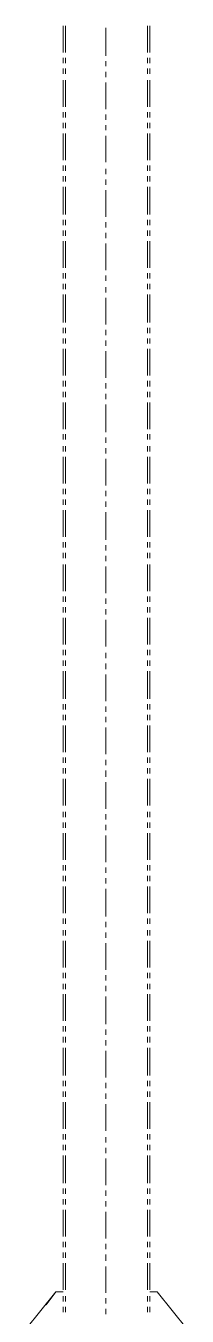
# Model space of a CAD drawing. Header units: millimetres. Extents: x 29 to 95071, y 20 to 67221.
# Drawn here: x 29525 to 30274, y 26638 to 32634 of the extents above; entities that cross this region are included whole.
import ezdxf

# ---------------------------------------------------------------- set-up
doc = ezdxf.new("R2010")
doc.units = ezdxf.units.MM

msp = doc.modelspace()

# ---------------------------------------------------------------- linework, layer by layer
at = {"color": 7, "lineweight": 0}
for points in [[(29699, 32633.8), (29699, 32509.9)], [(29708.9, 32633.8), (29708.9, 32509.9)], [(29897.2, 32623.9), (29897.2, 32495)], [(30090.5, 32633.8), (30090.5, 32509.9)], [(30100.4, 32633.8), (30100.4, 32509.9)], [(29699, 32485.1), (29699, 32460.3)], [(29708.9, 32485.1), (29708.9, 32460.3)], [(29897.2, 32470.2), (29897.2, 32445.5)], [(30090.5, 32485.1), (30090.5, 32460.3)], [(30100.4, 32485.1), (30100.4, 32460.3)], [(29699, 32435.5), (29699, 32410.8)], [(29699, 32381), (29699, 32257.1)], [(29708.9, 32435.5), (29708.9, 32410.8)], [(29708.9, 32381), (29708.9, 32257.1)], [(29897.2, 32420.7), (29897.2, 32395.9)], [(30090.5, 32435.5), (30090.5, 32410.8)], [(30090.5, 32381), (30090.5, 32257.1)], [(30100.4, 32435.5), (30100.4, 32410.8)], [(30100.4, 32381), (30100.4, 32257.1)], [(29897.2, 32371.1), (29897.2, 32247.2)], [(29699, 32232.3), (29699, 32207.5)], [(29708.9, 32232.3), (29708.9, 32207.5)], [(29897.2, 32222.4), (29897.2, 32197.6)], [(30090.5, 32232.3), (30090.5, 32207.5)], [(30100.4, 32232.3), (30100.4, 32207.5)], [(29699, 32182.8), (29699, 32158)], [(29708.9, 32182.8), (29708.9, 32158)], [(29897.2, 32172.8), (29897.2, 32148.1)], [(30090.5, 32182.8), (30090.5, 32158)], [(30100.4, 32182.8), (30100.4, 32158)], [(29699, 32133.2), (29699, 32009.3)], [(29708.9, 32133.2), (29708.9, 32009.3)], [(29897.2, 32123.3), (29897.2, 31999.4)], [(30090.5, 32133.2), (30090.5, 32009.3)], [(30100.4, 32133.2), (30100.4, 32009.3)], [(29699, 31984.5), (29699, 31959.7)], [(29708.9, 31984.5), (29708.9, 31959.7)], [(29897.2, 31969.6), (29897.2, 31944.8)], [(30090.5, 31984.5), (30090.5, 31959.7)], [(30100.4, 31984.5), (30100.4, 31959.7)], [(29699, 31934.9), (29699, 31910.2)], [(29708.9, 31934.9), (29708.9, 31910.2)], [(29897.2, 31920.1), (29897.2, 31895.3)], [(30090.5, 31934.9), (30090.5, 31910.2)], [(30100.4, 31934.9), (30100.4, 31910.2)], [(29699, 31885.4), (29699, 31756.5)], [(29708.9, 31885.4), (29708.9, 31756.5)], [(29897.2, 31870.5), (29897.2, 31746.6)], [(30090.5, 31885.4), (30090.5, 31756.5)], [(30100.4, 31885.4), (30100.4, 31756.5)], [(29699, 31731.7), (29699, 31706.9)], [(29708.9, 31731.7), (29708.9, 31706.9)], [(29897.2, 31721.8), (29897.2, 31697)], [(30090.5, 31731.7), (30090.5, 31706.9)], [(30100.4, 31731.7), (30100.4, 31706.9)], [(29699, 31682.2), (29699, 31657.4)], [(29708.9, 31682.2), (29708.9, 31657.4)], [(29897.2, 31672.2), (29897.2, 31647.5)], [(30090.5, 31682.2), (30090.5, 31657.4)], [(30100.4, 31682.2), (30100.4, 31657.4)], [(29699, 31632.6), (29699, 31508.7)], [(29708.9, 31632.6), (29708.9, 31508.7)], [(29897.2, 31622.7), (29897.2, 31498.8)], [(30090.5, 31632.6), (30090.5, 31508.7)], [(30100.4, 31632.6), (30100.4, 31508.7)], [(29699, 31483.9), (29699, 31459.1)], [(29708.9, 31483.9), (29708.9, 31459.1)], [(30090.5, 31483.9), (30090.5, 31459.1)], [(30100.4, 31483.9), (30100.4, 31459.1)], [(29699, 31434.3), (29699, 31409.5)], [(29708.9, 31434.3), (29708.9, 31409.5)], [(29897.2, 31474), (29897.2, 31449.2)], [(30090.5, 31434.3), (30090.5, 31409.5)], [(30100.4, 31434.3), (30100.4, 31409.5)], [(29699, 31384.8), (29699, 31255.9)], [(29708.9, 31384.8), (29708.9, 31255.9)], [(29897.2, 31419.5), (29897.2, 31394.7)], [(29897.2, 31369.9), (29897.2, 31246)], [(30090.5, 31384.8), (30090.5, 31255.9)], [(30100.4, 31384.8), (30100.4, 31255.9)], [(29699, 31231.1), (29699, 31206.3)], [(29699, 31181.5), (29699, 31156.8)], [(29708.9, 31231.1), (29708.9, 31206.3)], [(29708.9, 31181.5), (29708.9, 31156.8)], [(29897.2, 31221.2), (29897.2, 31196.4)], [(30090.5, 31231.1), (30090.5, 31206.3)], [(30090.5, 31181.5), (30090.5, 31156.8)], [(30100.4, 31231.1), (30100.4, 31206.3)], [(30100.4, 31181.5), (30100.4, 31156.8)], [(29699, 31132), (29699, 31008.1)], [(29708.9, 31132), (29708.9, 31008.1)], [(29897.2, 31171.6), (29897.2, 31146.8)], [(29897.2, 31122.1), (29897.2, 30998.1)], [(30090.5, 31132), (30090.5, 31008.1)], [(30100.4, 31132), (30100.4, 31008.1)], [(29699, 30983.3), (29699, 30958.5)], [(29708.9, 30983.3), (29708.9, 30958.5)], [(29897.2, 30973.4), (29897.2, 30948.6)], [(30090.5, 30983.3), (30090.5, 30958.5)], [(30100.4, 30983.3), (30100.4, 30958.5)], [(29699, 30933.7), (29699, 30908.9)], [(29699, 30884.1), (29699, 30760.2)], [(29708.9, 30933.7), (29708.9, 30908.9)], [(29708.9, 30884.1), (29708.9, 30760.2)], [(29897.2, 30923.8), (29897.2, 30899)], [(30090.5, 30933.7), (30090.5, 30908.9)], [(30090.5, 30884.1), (30090.5, 30760.2)], [(30100.4, 30933.7), (30100.4, 30908.9)], [(30100.4, 30884.1), (30100.4, 30760.2)], [(29897.2, 30874.2), (29897.2, 30745.4)], [(29699, 30735.5), (29699, 30710.7)], [(29708.9, 30735.5), (29708.9, 30710.7)], [(29897.2, 30720.6), (29897.2, 30695.8)], [(30090.5, 30735.5), (30090.5, 30710.7)], [(30100.4, 30735.5), (30100.4, 30710.7)], [(29699, 30680.9), (29699, 30656.1)], [(29708.9, 30680.9), (29708.9, 30656.1)], [(29897.2, 30671), (29897.2, 30646.2)], [(30090.5, 30680.9), (30090.5, 30656.1)], [(30100.4, 30680.9), (30100.4, 30656.1)], [(29699, 30631.4), (29699, 30507.4)], [(29708.9, 30631.4), (29708.9, 30507.4)], [(29897.2, 30621.5), (29897.2, 30497.5)], [(30090.5, 30631.4), (30090.5, 30507.4)], [(30100.4, 30631.4), (30100.4, 30507.4)], [(29699, 30482.7), (29699, 30457.9)], [(29708.9, 30482.7), (29708.9, 30457.9)], [(29897.2, 30472.8), (29897.2, 30448)], [(30090.5, 30482.7), (30090.5, 30457.9)], [(30100.4, 30482.7), (30100.4, 30457.9)], [(29699, 30433.1), (29699, 30408.3)], [(29708.9, 30433.1), (29708.9, 30408.3)], [(29897.2, 30423.2), (29897.2, 30398.4)], [(30090.5, 30433.1), (30090.5, 30408.3)], [(30100.4, 30433.1), (30100.4, 30408.3)], [(29699, 30383.5), (29699, 30259.6)], [(29708.9, 30383.5), (29708.9, 30259.6)], [(29897.2, 30373.6), (29897.2, 30244.8)], [(30090.5, 30383.5), (30090.5, 30259.6)], [(30100.4, 30383.5), (30100.4, 30259.6)], [(29699, 30234.8), (29699, 30210.1)], [(29708.9, 30234.8), (29708.9, 30210.1)], [(30090.5, 30234.8), (30090.5, 30210.1)], [(30100.4, 30234.8), (30100.4, 30210.1)], [(29699, 30185.3), (29699, 30160.5)], [(29708.9, 30185.3), (29708.9, 30160.5)], [(29897.2, 30220), (29897.2, 30195.2)], [(29897.2, 30170.4), (29897.2, 30145.6)], [(30090.5, 30185.3), (30090.5, 30160.5)], [(30100.4, 30185.3), (30100.4, 30160.5)], [(29699, 30130.8), (29699, 30006.8)], [(29708.9, 30130.8), (29708.9, 30006.8)], [(29897.2, 30120.8), (29897.2, 29996.9)], [(30090.5, 30130.8), (30090.5, 30006.8)], [(30100.4, 30130.8), (30100.4, 30006.8)], [(29699, 29982.1), (29699, 29957.3)], [(29708.9, 29982.1), (29708.9, 29957.3)], [(30090.5, 29982.1), (30090.5, 29957.3)], [(30100.4, 29982.1), (30100.4, 29957.3)], [(29699, 29932.5), (29699, 29907.7)], [(29708.9, 29932.5), (29708.9, 29907.7)], [(29897.2, 29972.1), (29897.2, 29947.4)], [(29897.2, 29922.6), (29897.2, 29897.8)], [(30090.5, 29932.5), (30090.5, 29907.7)], [(30100.4, 29932.5), (30100.4, 29907.7)], [(29699, 29882.9), (29699, 29759)], [(29708.9, 29882.9), (29708.9, 29759)], [(29897.2, 29873), (29897.2, 29749.1)], [(30090.5, 29882.9), (30090.5, 29759)], [(30100.4, 29882.9), (30100.4, 29759)], [(29699, 29734.2), (29699, 29709.4)], [(29699, 29684.7), (29699, 29659.9)], [(29708.9, 29734.2), (29708.9, 29709.4)], [(29708.9, 29684.7), (29708.9, 29659.9)], [(29897.2, 29719.4), (29897.2, 29694.6)], [(30090.5, 29734.2), (30090.5, 29709.4)], [(30090.5, 29684.7), (30090.5, 29659.9)], [(30100.4, 29734.2), (30100.4, 29709.4)], [(30100.4, 29684.7), (30100.4, 29659.9)], [(29699, 29635.1), (29699, 29506.2)], [(29708.9, 29635.1), (29708.9, 29506.2)], [(29897.2, 29669.8), (29897.2, 29645)], [(30090.5, 29635.1), (30090.5, 29506.2)], [(30100.4, 29635.1), (30100.4, 29506.2)], [(29897.2, 29620.2), (29897.2, 29496.3)], [(29699, 29481.4), (29699, 29456.7)], [(29708.9, 29481.4), (29708.9, 29456.7)], [(29897.2, 29471.5), (29897.2, 29446.7)], [(30090.5, 29481.4), (30090.5, 29456.7)], [(30100.4, 29481.4), (30100.4, 29456.7)], [(29699, 29431.9), (29699, 29407.1)], [(29699, 29382.3), (29699, 29258.4)], [(29708.9, 29431.9), (29708.9, 29407.1)], [(29708.9, 29382.3), (29708.9, 29258.4)], [(29897.2, 29422), (29897.2, 29397.2)], [(30090.5, 29431.9), (30090.5, 29407.1)], [(30090.5, 29382.3), (30090.5, 29258.4)], [(30100.4, 29431.9), (30100.4, 29407.1)], [(30100.4, 29382.3), (30100.4, 29258.4)], [(29897.2, 29372.4), (29897.2, 29248.5)], [(29699, 29233.6), (29699, 29208.8)], [(29708.9, 29233.6), (29708.9, 29208.8)], [(29897.2, 29223.7), (29897.2, 29198.9)], [(30090.5, 29233.6), (30090.5, 29208.8)], [(30100.4, 29233.6), (30100.4, 29208.8)], [(29699, 29184.1), (29699, 29159.3)], [(29708.9, 29184.1), (29708.9, 29159.3)], [(29897.2, 29174.1), (29897.2, 29144.4)], [(30090.5, 29184.1), (30090.5, 29159.3)], [(30100.4, 29184.1), (30100.4, 29159.3)], [(29699, 29134.5), (29699, 29010.6)], [(29708.9, 29134.5), (29708.9, 29010.6)], [(29897.2, 29119.6), (29897.2, 28995.7)], [(30090.5, 29134.5), (30090.5, 29010.6)], [(30100.4, 29134.5), (30100.4, 29010.6)], [(29699, 28980.8), (29699, 28956.1)], [(29708.9, 28980.8), (29708.9, 28956.1)], [(29897.2, 28970.9), (29897.2, 28946.1)], [(30090.5, 28980.8), (30090.5, 28956.1)], [(30100.4, 28980.8), (30100.4, 28956.1)], [(29699, 28931.3), (29699, 28906.5)], [(29708.9, 28931.3), (29708.9, 28906.5)], [(29897.2, 28921.4), (29897.2, 28896.6)], [(30090.5, 28931.3), (30090.5, 28906.5)], [(30100.4, 28931.3), (30100.4, 28906.5)], [(29699, 28881.7), (29699, 28757.8)], [(29708.9, 28881.7), (29708.9, 28757.8)], [(29897.2, 28871.8), (29897.2, 28747.9)], [(30090.5, 28881.7), (30090.5, 28757.8)], [(30100.4, 28881.7), (30100.4, 28757.8)], [(29699, 28733), (29699, 28708.2)], [(29708.9, 28733), (29708.9, 28708.2)], [(29897.2, 28723.1), (29897.2, 28698.3)], [(30090.5, 28733), (30090.5, 28708.2)], [(30100.4, 28733), (30100.4, 28708.2)], [(29699, 28683.4), (29699, 28658.7)], [(29708.9, 28683.4), (29708.9, 28658.7)], [(29897.2, 28673.5), (29897.2, 28648.7)], [(30090.5, 28683.4), (30090.5, 28658.7)], [(30100.4, 28683.4), (30100.4, 28658.7)], [(29699, 28633.9), (29699, 28510)], [(29708.9, 28633.9), (29708.9, 28510)], [(29897.2, 28624), (29897.2, 28495.1)], [(30090.5, 28633.9), (30090.5, 28510)], [(30100.4, 28633.9), (30100.4, 28510)], [(29699, 28485.2), (29699, 28460.4)], [(29708.9, 28485.2), (29708.9, 28460.4)], [(30090.5, 28485.2), (30090.5, 28460.4)], [(30100.4, 28485.2), (30100.4, 28460.4)], [(29699, 28430.7), (29699, 28405.9)], [(29708.9, 28430.7), (29708.9, 28405.9)], [(29897.2, 28470.3), (29897.2, 28445.5)], [(30090.5, 28430.7), (30090.5, 28405.9)], [(30100.4, 28430.7), (30100.4, 28405.9)], [(29699, 28381.1), (29699, 28257.2)], [(29708.9, 28381.1), (29708.9, 28257.2)], [(29897.2, 28420.7), (29897.2, 28396)], [(29897.2, 28371.2), (29897.2, 28247.3)], [(30090.5, 28381.1), (30090.5, 28257.2)], [(30100.4, 28381.1), (30100.4, 28257.2)], [(29699, 28232.4), (29699, 28207.6)], [(29699, 28182.8), (29699, 28158)], [(29708.9, 28232.4), (29708.9, 28207.6)], [(29708.9, 28182.8), (29708.9, 28158)], [(29897.2, 28222.5), (29897.2, 28197.7)], [(30090.5, 28232.4), (30090.5, 28207.6)], [(30090.5, 28182.8), (30090.5, 28158)], [(30100.4, 28232.4), (30100.4, 28207.6)], [(30100.4, 28182.8), (30100.4, 28158)], [(29699, 28133.3), (29699, 28009.4)], [(29708.9, 28133.3), (29708.9, 28009.4)], [(29897.2, 28172.9), (29897.2, 28148.1)], [(29897.2, 28123.4), (29897.2, 27994.5)], [(30090.5, 28133.3), (30090.5, 28009.4)], [(30100.4, 28133.3), (30100.4, 28009.4)], [(29699, 27984.6), (29699, 27959.8)], [(29708.9, 27984.6), (29708.9, 27959.8)], [(29897.2, 27969.7), (29897.2, 27944.9)], [(30090.5, 27984.6), (30090.5, 27959.8)], [(30100.4, 27984.6), (30100.4, 27959.8)], [(29699, 27935), (29699, 27910.2)], [(29699, 27885.4), (29699, 27756.6)], [(29708.9, 27935), (29708.9, 27910.2)], [(29708.9, 27885.4), (29708.9, 27756.6)], [(29897.2, 27920.1), (29897.2, 27895.4)], [(30090.5, 27935), (30090.5, 27910.2)], [(30090.5, 27885.4), (30090.5, 27756.6)], [(30100.4, 27935), (30100.4, 27910.2)], [(30100.4, 27885.4), (30100.4, 27756.6)], [(29897.2, 27870.6), (29897.2, 27746.7)], [(29699, 27731.8), (29699, 27707)], [(29708.9, 27731.8), (29708.9, 27707)], [(29897.2, 27721.9), (29897.2, 27697.1)], [(30090.5, 27731.8), (30090.5, 27707)], [(30100.4, 27731.8), (30100.4, 27707)], [(29699, 27682.2), (29699, 27657.4)], [(29708.9, 27682.2), (29708.9, 27657.4)], [(29897.2, 27672.3), (29897.2, 27647.5)], [(30090.5, 27682.2), (30090.5, 27657.4)], [(30100.4, 27682.2), (30100.4, 27657.4)], [(29699, 27632.7), (29699, 27508.7)], [(29708.9, 27632.7), (29708.9, 27508.7)], [(29897.2, 27622.7), (29897.2, 27498.8)], [(30090.5, 27632.7), (30090.5, 27508.7)], [(30100.4, 27632.7), (30100.4, 27508.7)], [(29699, 27484), (29699, 27459.2)], [(29708.9, 27484), (29708.9, 27459.2)], [(29897.2, 27469.1), (29897.2, 27444.3)], [(30090.5, 27484), (30090.5, 27459.2)], [(30100.4, 27484), (30100.4, 27459.2)], [(29699, 27434.4), (29699, 27409.6)], [(29708.9, 27434.4), (29708.9, 27409.6)], [(29897.2, 27419.5), (29897.2, 27394.7)], [(30090.5, 27434.4), (30090.5, 27409.6)], [(30100.4, 27434.4), (30100.4, 27409.6)], [(29699, 27384.8), (29699, 27256)], [(29708.9, 27384.8), (29708.9, 27256)], [(29897.2, 27370), (29897.2, 27246)], [(30090.5, 27384.8), (30090.5, 27256)], [(30100.4, 27384.8), (30100.4, 27256)], [(29699, 27231.2), (29699, 27206.4)], [(29708.9, 27231.2), (29708.9, 27206.4)], [(30090.5, 27231.2), (30090.5, 27206.4)], [(30100.4, 27231.2), (30100.4, 27206.4)], [(29699, 27181.6), (29699, 27156.8)], [(29708.9, 27181.6), (29708.9, 27156.8)], [(29897.2, 27221.3), (29897.2, 27196.5)], [(29897.2, 27171.7), (29897.2, 27146.9)], [(30090.5, 27181.6), (30090.5, 27156.8)], [(30100.4, 27181.6), (30100.4, 27156.8)], [(29699, 27132), (29699, 27008.1)], [(29708.9, 27132), (29708.9, 27008.1)], [(29897.2, 27122.1), (29897.2, 26998.2)], [(30090.5, 27132), (30090.5, 27008.1)], [(30100.4, 27132), (30100.4, 27008.1)], [(29699, 26983.3), (29699, 26958.6)], [(29708.9, 26983.3), (29708.9, 26958.6)], [(30090.5, 26983.3), (30090.5, 26958.6)], [(30100.4, 26983.3), (30100.4, 26958.6)], [(29699, 26933.8), (29699, 26909)], [(29708.9, 26933.8), (29708.9, 26909)], [(29897.2, 26973.4), (29897.2, 26948.7)], [(29897.2, 26923.9), (29897.2, 26894.1)], [(30090.5, 26933.8), (30090.5, 26909)], [(30100.4, 26933.8), (30100.4, 26909)], [(29699, 26884.2), (29699, 26760.3)], [(29708.9, 26884.2), (29708.9, 26760.3)], [(29897.2, 26869.3), (29897.2, 26745.4)], [(30090.5, 26884.2), (30090.5, 26760.3)], [(30100.4, 26884.2), (30100.4, 26760.3)], [(29525.5, 26502.6), (29525.5, 26576.9), (29664.3, 26750.4)], [(29619.7, 26690.9), (29664.3, 26750.4), (29699, 26750.4)], [(30100.4, 26750.4), (30135.1, 26750.4)], [(30273.9, 26576.9), (30135.1, 26750.4)], [(29699, 26730.6), (29699, 26705.8)], [(29708.9, 26730.6), (29708.9, 26705.8)], [(29897.2, 26720.7), (29897.2, 26695.9)], [(30090.5, 26730.6), (30090.5, 26705.8)], [(30100.4, 26730.6), (30100.4, 26705.8)], [(29699, 26681), (29699, 26656.2)], [(29708.9, 26681), (29708.9, 26656.2)], [(29897.2, 26671.1), (29897.2, 26646.3)], [(30090.5, 26681), (30090.5, 26656.2)], [(30100.4, 26681), (30100.4, 26656.2)]]:
    msp.add_lwpolyline(points, dxfattribs=at)

doc.saveas('drawing.dxf')
